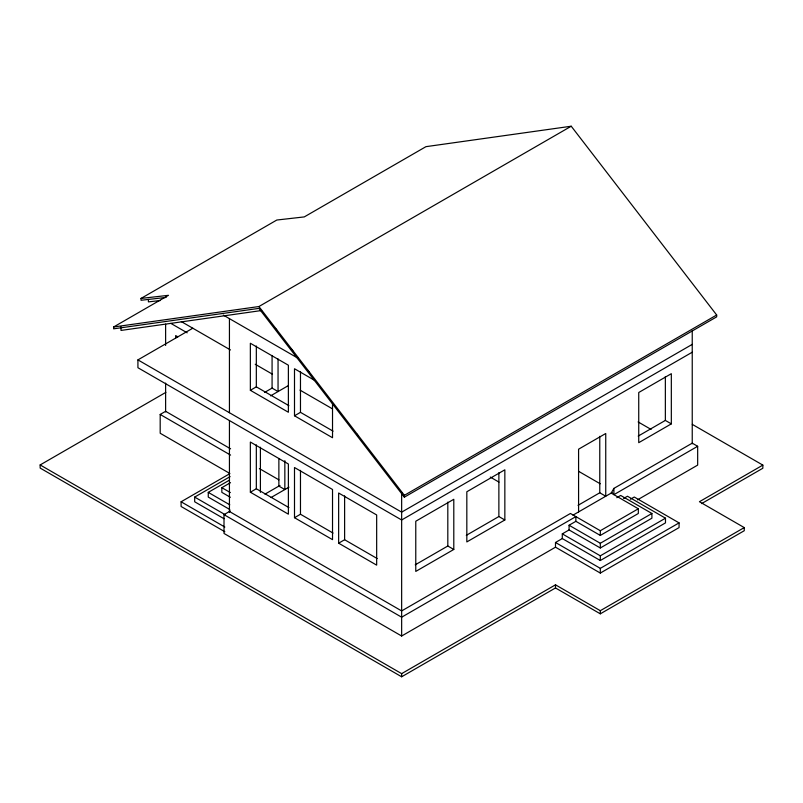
<?xml version="1.0" encoding="UTF-8"?>
<svg xmlns="http://www.w3.org/2000/svg" width="803" height="803" viewBox="0 0 803 803"><rect width="100%" height="100%" fill="white"/><g stroke="black" fill="none" stroke-linecap="round" stroke-linejoin="round"><path stroke-width="1.2" d="M637.482 499.857L697.666 465.108L697.666 446.287L692.236 443.156L613.894 488.395L611.173 493.092L638.335 508.771L638.335 513.478L600.313 535.43L575.871 521.318L569.076 525.242L569.076 529.94L600.313 547.977L651.906 518.186L651.906 513.478L620.679 495.451L616.794 497.689M141.027 298.425L276.814 220.032L304.277 216.91L425.941 146.668L571.224 126.222L716.677 315.007L716.677 316.854L404.361 497.167L258.907 308.382L113.624 328.829L113.624 326.982L168.489 295.313L141.027 298.425L141.027 300.272L166.101 297.431M692.236 352.216L401.651 519.983L137.925 367.724L137.925 359.885L192.79 328.216M113.624 326.982L258.907 306.535L571.224 126.222M701.581 503.611L762.85 468.239L762.85 465.108L699.433 501.714L744.251 527.591L744.251 530.723L600.313 613.823L555.495 587.957L401.651 676.778L40.15 468.069L40.15 464.937L165.88 392.346M229.708 473.399L160.188 433.259L160.188 414.448L165.619 411.307L230.602 448.827M250.355 390.298L288.377 412.25L288.377 365.214L250.355 343.262L250.355 390.298L256.328 386.845L288.919 405.666M264.639 392.396L272.076 388.1L278.049 391.553L278.049 358.941M270.611 395.849L288.237 385.671M315.137 380.662L294.5 368.748L294.5 415.783L300.473 412.34L333.064 431.151M224.84 531.737L181.097 506.482L181.097 501.785L229.738 473.7M224.007 518.718L194.677 501.785L194.677 497.077L230.11 476.621M229.799 509.514L208.258 497.077L208.258 492.369L229.548 480.084M230.341 497.278L221.839 492.369L221.839 487.672L230.531 482.653M250.355 492.219L288.377 514.171L288.377 463.993L250.355 442.041L250.355 492.219L256.328 488.766L288.919 507.586M630.375 499.255L634.26 497.017L679.067 522.883L679.067 527.591L600.313 573.061L555.495 547.194L401.651 636.016L224.007 533.453L224.007 514.643L230.371 510.969M264.94 494.146L279.996 485.454M271.033 497.529L288.99 487.16M294.5 517.704L332.522 539.656L332.522 489.479L294.5 467.527L294.5 517.704L300.473 514.251L333.064 533.072M404.361 497.167L404.361 495.321L716.677 315.007M338.645 543.189L376.667 565.141L376.667 514.964L338.645 493.012L338.645 543.189L344.617 539.736L377.209 558.557M692.236 344.377L401.651 512.143L137.925 359.885M415.231 564.83L447.813 546.01L453.795 549.463L453.795 499.285L415.773 521.237L415.773 571.415L453.795 549.463M466.282 535.35L498.874 516.54L504.846 519.983L504.846 469.805L466.824 491.757L466.824 541.935L504.846 519.983M638.194 436.099L665.356 420.421L671.328 423.874L671.328 373.696L638.736 392.506L638.736 442.684L671.328 423.874M578.04 505.328L599.771 492.781L605.743 496.234L605.743 433.51L578.582 449.188L578.582 511.912M572.971 515.155L612.227 492.49M697.666 446.287L613.894 494.668L613.894 488.395M623.59 498.472L627.464 496.234L665.486 518.186L665.486 522.883L600.313 560.514L562.291 538.562L562.291 533.865L569.076 529.94M555.495 547.194L555.495 542.487L562.291 538.562M229.437 511.501L401.651 610.922L570.431 513.478L600.313 530.723L638.335 508.771M569.076 525.242L600.313 543.27L651.906 513.478M562.291 533.865L600.313 555.817L665.486 518.186M40.15 464.937L401.651 673.647L555.495 584.825L600.313 610.692L744.251 527.591M555.495 542.487L600.313 568.353L679.067 522.883M261.627 310.51L121.002 330.434L121.002 326.731M160.399 300.513L148.404 301.878L148.404 299.409M692.296 424.375L762.85 465.108M638.114 421.936L651.092 429.434M578.582 471.301L600.212 483.787M223.314 315.107L297.883 358.158M490.292 477.082L498.974 482.101M181.297 321.581L230.471 349.967M255.234 364.261L272.458 374.208M299.991 390.107L332.402 408.817M170.848 323.388L187.199 332.823M177.844 336.828L175.666 335.574L175.666 338.083M294.5 415.783L332.522 437.735L332.522 403.076M259.379 468.581L278.902 479.853M160.188 414.448L230.591 455.1M221.839 487.672L230.341 492.58M208.258 492.369L229.799 504.806M194.677 497.077L225.091 514.643M224.007 514.643L401.651 617.196L575.871 516.61L575.871 521.318M181.097 501.785L224.84 527.039M258.907 306.535L404.361 495.321M275.409 328.397L276.935 330.384M291.479 349.255L293.015 351.242M307.559 370.123L309.085 372.11M356.542 433.71L358.078 435.698M692.236 330.796L692.236 443.788M665.356 376.517L665.356 420.421M600.313 530.723L600.313 535.43M600.313 543.27L600.313 547.977M600.313 555.817L600.313 560.514M600.313 568.353L600.313 573.061M600.313 610.692L600.313 613.823M599.771 436.33L599.771 492.781M555.495 584.825L555.495 587.957M498.874 472.636L498.874 516.54M447.813 502.106L447.813 546.01M401.651 492.4L401.651 636.016M401.651 673.647L401.651 676.778M344.617 495.842L344.617 539.736M300.473 371.488L300.473 412.34M300.473 470.347L300.473 514.251M284.844 460.701L284.844 489.549L278.872 486.106L278.872 458.503M272.076 355.488L272.076 388.1M260.403 447.221L260.403 492.369M256.328 346.003L256.328 386.845M256.328 444.862L256.328 488.766M229.437 318.64L229.437 412.722M229.437 420.561L229.437 512.133M165.619 324.131L165.619 345.461M165.619 383.091L165.619 411.939"/></g></svg>
